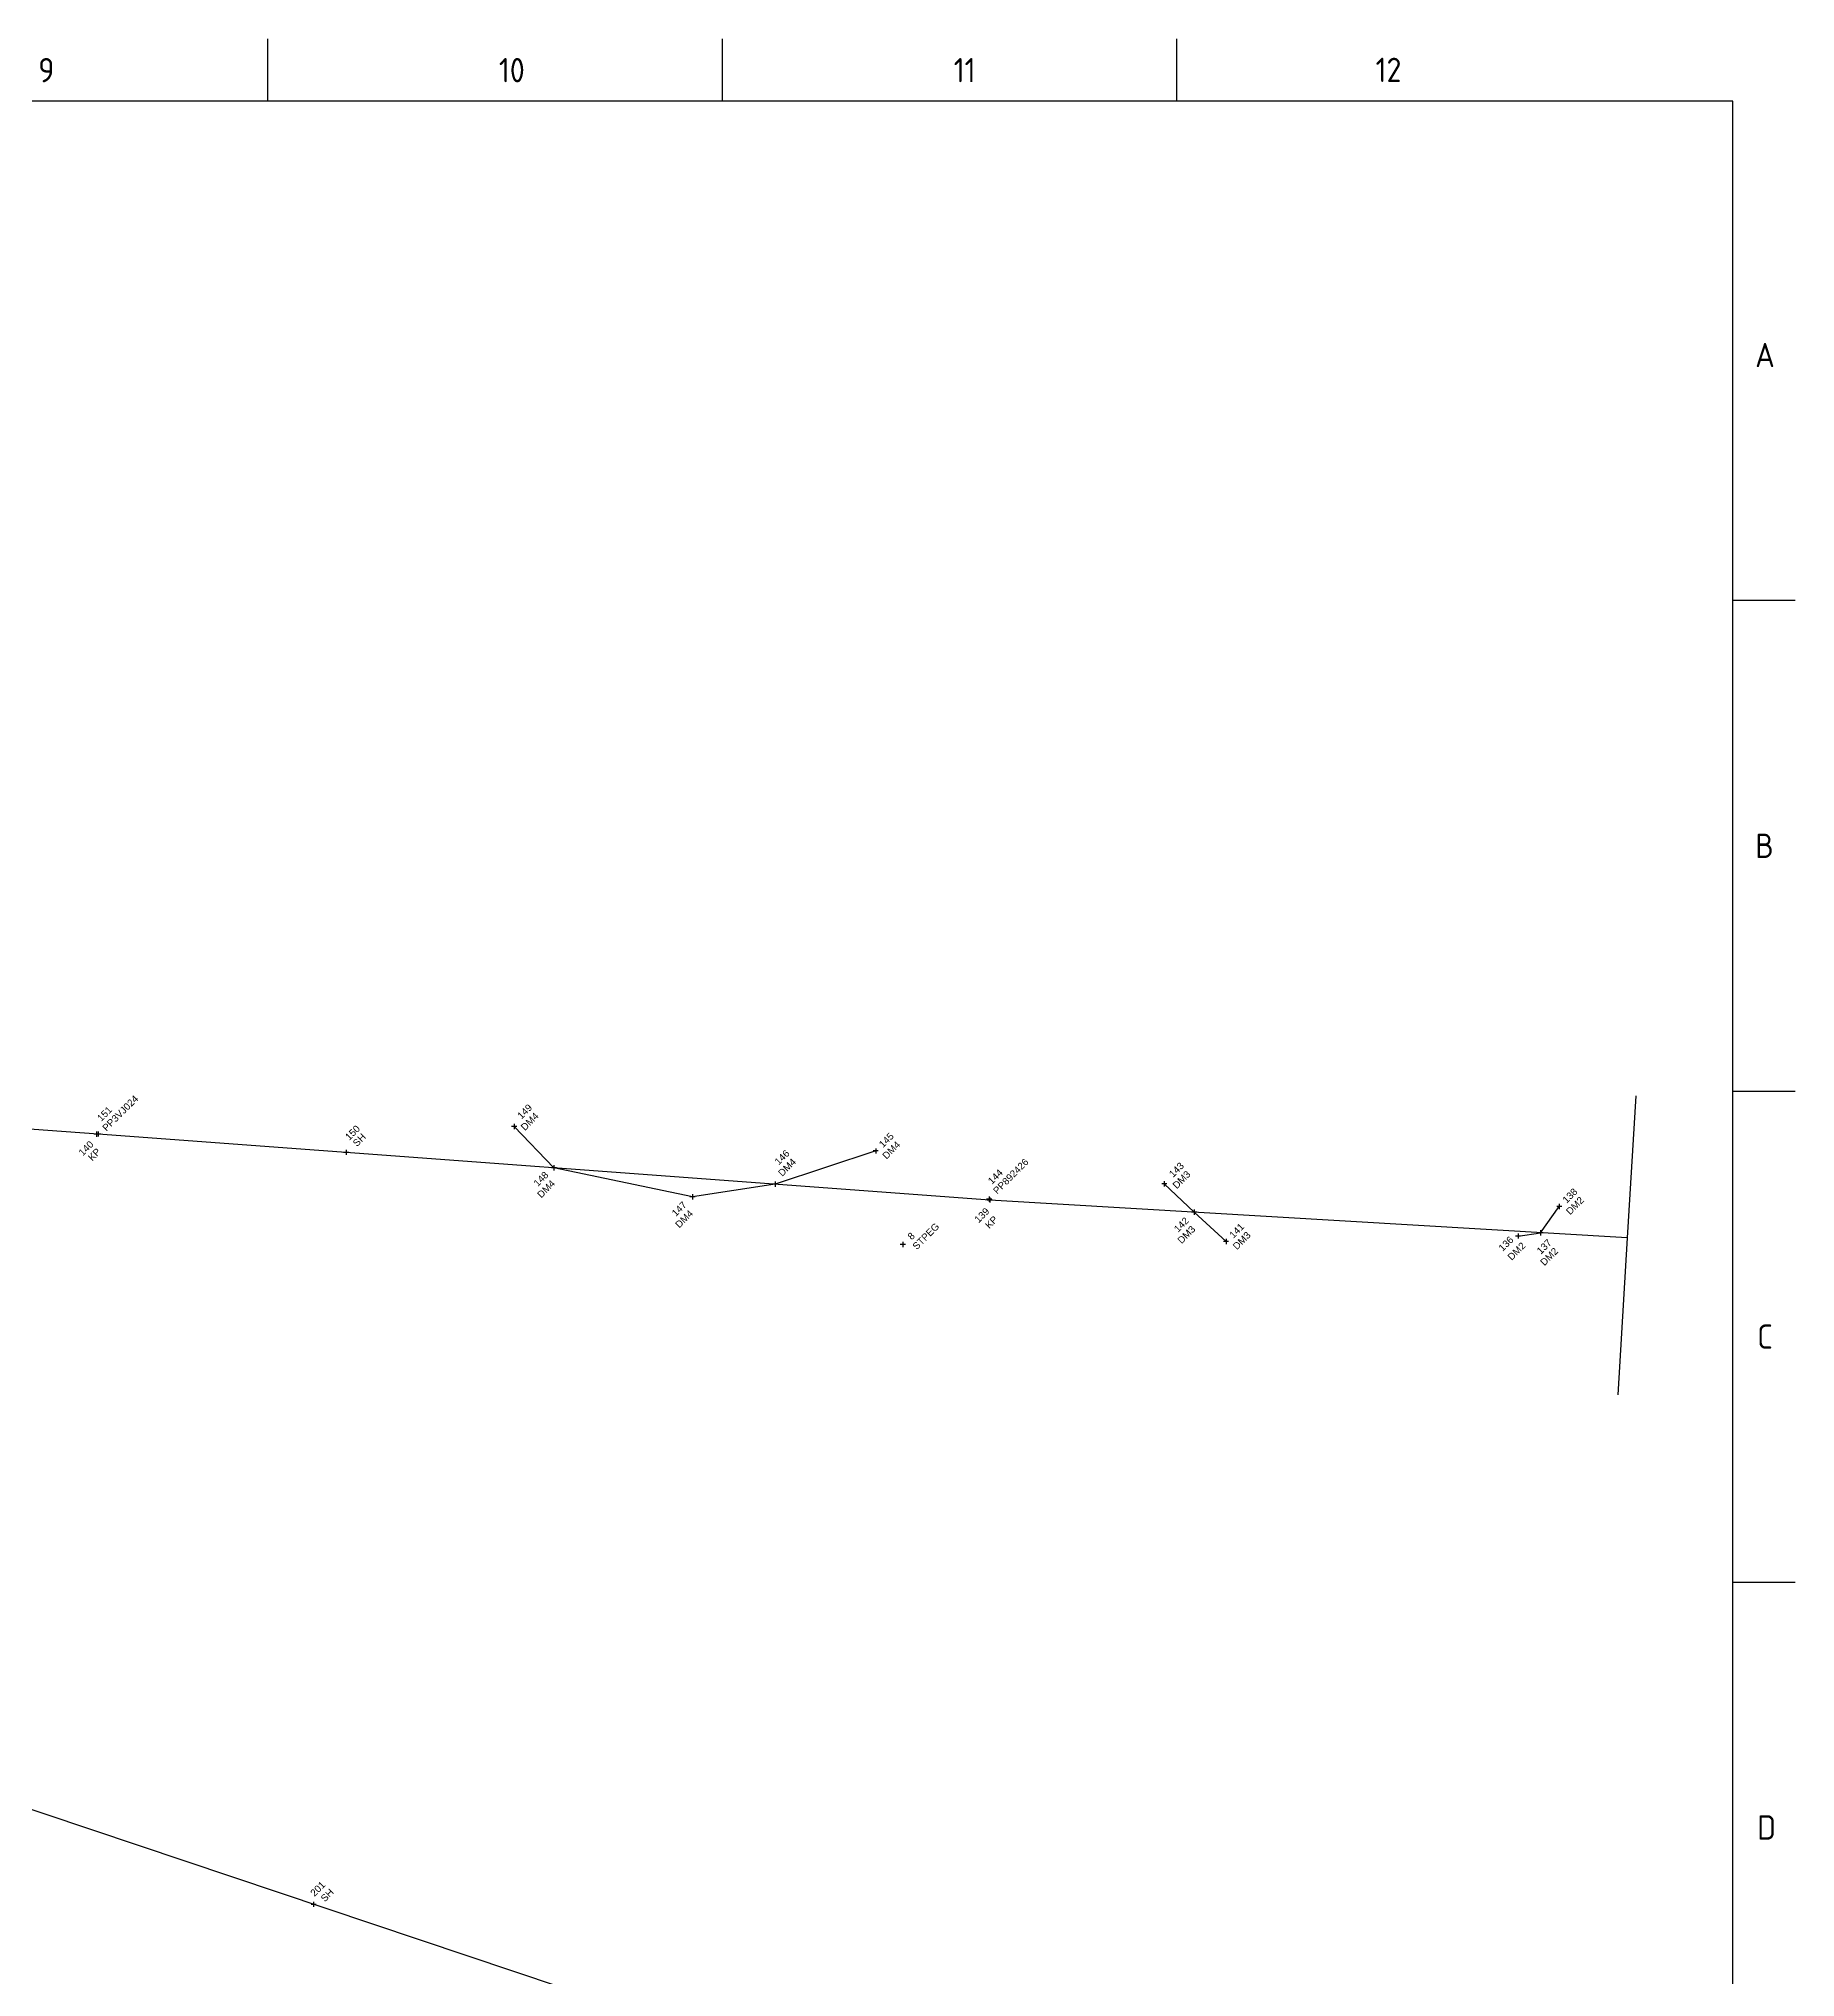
# Paper-space layout 'Survey' of a CAD drawing. Header units: metres, sheet in millimetres. Extents: x -21 to 813, y -3 to 583.
# Drawn here: x 559.6 to 812.8, y 304 to 583.4 of the extents above; entities that cross this region are included whole.
import ezdxf
from ezdxf.enums import TextEntityAlignment as Align

# ---------------------------------------------------------------- set-up
doc = ezdxf.new("R2010")
doc.units = ezdxf.units.M
doc.layers.get('0').update_dxf_attribs({"color": 6})
doc.layers.add('Notes', color=7, linetype='Continuous')
doc.layers.add('SupportsUG_SP_EXT', color=7, linetype='Continuous')
doc.styles.add('ARIAL', font='arial.ttf', dxfattribs={"height": 2})
doc.styles.add('iecISOCP', font='isocp.shx')
doc.styles.get("Standard").update_dxf_attribs({"font": 'arial.ttf'})

# ---------------------------------------------------------------- blocks, each defined once
blk = doc.blocks.new('A1_FRAME_TITLE')
at = {"layer": 'Notes', "linetype": 'Continuous'}
for p, q in [((613.21, 574.39), (613.21, 583.39)), ((678.72, 574.39), (678.72, 583.39)), ((744.23, 574.39), (744.23, 583.39)), ((833.35, 502.43), (824.35, 502.43)), ((824.37, 431.68), (833.35, 431.68)), ((824.35, 360.93), (833.35, 360.93))]:
    blk.add_line(p, q, dxfattribs=at)
at = {"layer": 'Notes', "color": 3, "linetype": 'Continuous'}
blk.add_line((824.37, 5.97), (824.37, 574.39), dxfattribs=at)
at = {"layer": 'Notes', "color": 3, "linetype": 'Continuous', "flags": 128}
blk.add_lwpolyline([(824.37, 574.39), (149.5, 574.39)], dxfattribs=at)
blk.add_attdef('DRAFT_NUM', (29.9, 23.29), '', height=2.5, rotation=90)
at = {"layer": 'Notes', "color": 7, "style": 'iecISOCP'}
for s, p in [('9', (580.11, 577.12)), ('10', (646.5, 577.12)), ('11', (712.06, 577.12)), ('12', (772.87, 577.16)), ('A', (827.58, 536.06)), ('B', (827.58, 465.31)), ('C', (827.87, 394.56)), ('D', (827.87, 323.81))]:
    blk.add_text(s, height=3.5, dxfattribs=at).set_placement(p)
at = {"layer": 'Notes', "color": 7, "style": 'iecISOCP', "flags": 8}
blk.add_attdef('VERSION_NO', text='', height=2.5, rotation=90, dxfattribs=at).set_placement((302.04, 43.81), align=Align.MIDDLE_CENTER)
at = {"layer": 'Notes', "color": 7, "style": 'iecISOCP'}
for tag, p in [('CAP_NO', (513.19, 43.46)), ('IE_NUM', (513.05, 37.81)), ('REF_No_1', (335.24, 32.31)), ('REF_1', (362.52, 32.31)), ('GEN_WO', (441.71, 31.76)), ('HV_SWITCH', (513.46, 32.16)), ('REF_No_2', (335.24, 26.31)), ('REF_2', (362.52, 26.31)), ('OH_WO', (441.71, 25.81)), ('UBD_REF', (513.05, 25.83)), ('REF_No_3', (335.24, 20.31)), ('REF_3', (362.52, 20.31)), ('UG_WO', (441.71, 20.05)), ('GIS_MAP_No', (513.05, 20.04)), ('REF_No_4', (335.24, 14.31)), ('REF_4', (362.52, 14.31)), ('SUB_WO', (441.71, 13.81)), ('HV_OP_DIAG', (513.33, 14.2)), ('LGA', (512.95, 7.78))]:
    blk.add_attdef(tag, p, '', height=2.5, dxfattribs=at)
at = {"layer": 'Notes', "style": 'iecISOCP'}
for tag, p in [('T1', (684.37, 39.47)), ('T2', (684.37, 34.35)), ('T3', (684.37, 28.92)), ('T4', (684.37, 23.66)), ('T5', (684.37, 18.23)), ('T6', (684.37, 12.97))]:
    blk.add_attdef(tag, text='', height=3.5, dxfattribs=at).set_placement(p, align=Align.CENTER)
at = {"layer": 'Notes', "color": 7, "style": 'iecISOCP'}
for tag, p in [('scale', (567.76, 33.27)), ('DRAWN', (567.76, 24.93)), ('DATE', (567.76, 16.88)), ('DESIGN', (605.62, 9.15)), ('CHD', (567.76, 8.37))]:
    blk.add_attdef(tag, text='', height=2.5, dxfattribs=at).set_placement(p, align=Align.CENTER)
at = {"layer": 'Notes', "color": 4, "style": 'iecISOCP'}
blk.add_attdef('NUM', text='', height=7, dxfattribs=at).set_placement((792.37, 20.12), align=Align.MIDDLE_CENTER)
at = {"layer": 'Notes', "color": 1, "style": 'iecISOCP'}
blk.add_attdef('REV', text='', height=5, dxfattribs=at).set_placement((820.05, 17.1), align=Align.CENTER)
at = {"layer": 'Notes', "color": 7, "style": 'iecISOCP'}
for tag, p in [('NS', (790.71, 8.12)), ('SHTS', (805.41, 8.12))]:
    blk.add_attdef(tag, text='', height=2.5, dxfattribs=at).set_placement(p, align=Align.MIDDLE)
at = {"layer": 'Notes', "style": 'iecISOCP'}
blk.add_attdef('ExportID', (9.08, 2.39), '', height=2.5, dxfattribs=at)
at = {"layer": 'Notes', "style": 'iecISOCP', "flags": 1}
for tag, p in [('ProjectType', (14.17, -26.8)), ('ProjectNumber', (23.56, -26.82)), ('DrawingNumber', (35.51, -26.8)), ('ProjectDescription', (47.56, -26.83)), ('ExportDate', (60.28, -26.79)), ('ExportUserName', (69.15, -26.8)), ('DesignerCompanyName', (81.48, -26.79)), ('ExportAreaOfInterest', (97.1, -26.81)), ('GIS_SUCCESS', (112, -26.78)), ('CAD_SUCCESS', (121.79, -26.78)), ('DEPOTCODE', (132.11, -26.88)), ('ExportCategories', (140.08, -26.8)), ('Comments', (154.38, -26.88))]:
    blk.add_attdef(tag, p, '', height=1, dxfattribs=at)

psp = doc.layouts.new('Survey')

# ---------------------------------------------------------------- linework, layer by layer
at = {"layer": 'Notes', "ltscale": 10}
for p, q in [((568.19, 425.51), (401.22, 437.68)), ((696.71, 415.99), (568.19, 425.51)), ((788.6, 410.53), (696.71, 415.99)), ((769.16, 257.52), (507.3, 345.29))]:
    psp.add_line(p, q, dxfattribs=at)
at = {"layer": 'Notes'}
for p, q in [((567.97, 425.86), (567.97, 425.11)), ((568.19, 425.89), (568.19, 425.14)), ((628.14, 426.98), (628.14, 426.23)), ((633.89, 420.65), (628.14, 426.6)), ((603.93, 423.24), (603.93, 422.49)), ((680.26, 423.08), (665.76, 418.29)), ((680.26, 423.45), (680.26, 422.7)), ((633.89, 421.02), (633.89, 420.27)), ((653.85, 416.46), (633.89, 420.65)), ((665.76, 418.29), (653.85, 416.46)), ((653.85, 416.83), (653.85, 416.08)), ((665.76, 418.66), (665.76, 417.91)), ((696.61, 416.49), (696.61, 415.74)), ((696.71, 416.37), (696.71, 415.62)), ((721.86, 418.7), (721.86, 417.95)), ((726.17, 414.24), (721.86, 418.33)), ((726.17, 414.62), (726.17, 413.87)), ((730.76, 410.03), (726.17, 414.24)), ((776.09, 411.27), (778.8, 415.06)), ((778.8, 415.44), (778.8, 414.69)), ((772.85, 410.81), (776.09, 411.27)), ((772.85, 411.19), (772.85, 410.44)), ((776.09, 411.65), (776.09, 410.9)), ((684.16, 409.95), (684.16, 409.2)), ((730.76, 410.4), (730.76, 409.65)), ((599.25, 314.85), (599.25, 314.1))]:
    psp.add_line(p, q, dxfattribs=at)
at = {"layer": 'Notes', "color": 7, "linetype": 'Continuous', "flags": 128}
psp.add_lwpolyline([(789.82, 431), (788.6, 410.53), (787.25, 387.91)], dxfattribs=at)
at = {"layer": 'Notes'}
for points in [[(568.35, 425.49), (567.97, 425.49), (567.6, 425.49)], [(568.56, 425.51), (568.19, 425.51), (567.81, 425.51)], [(628.52, 426.6), (628.14, 426.6), (627.77, 426.6)], [(604.31, 422.87), (603.93, 422.87), (603.56, 422.87)], [(680.64, 423.08), (680.26, 423.08), (679.89, 423.08)], [(634.27, 420.65), (633.89, 420.65), (633.52, 420.65)], [(654.23, 416.46), (653.85, 416.46), (653.48, 416.46)], [(666.14, 418.29), (665.76, 418.29), (665.39, 418.29)], [(722.24, 418.33), (721.86, 418.33), (721.49, 418.33)], [(696.98, 416.12), (696.61, 416.12), (696.23, 416.12)], [(697.08, 415.99), (696.71, 415.99), (696.33, 415.99)], [(726.54, 414.24), (726.17, 414.24), (725.79, 414.24)], [(779.18, 415.06), (778.8, 415.06), (778.43, 415.06)], [(773.22, 410.81), (772.85, 410.81), (772.47, 410.81)], [(776.47, 411.27), (776.09, 411.27), (775.72, 411.27)], [(684.54, 409.57), (684.16, 409.57), (683.79, 409.57)], [(731.13, 410.03), (730.76, 410.03), (730.38, 410.03)], [(599.63, 314.47), (599.25, 314.47), (598.88, 314.47)]]:
    psp.add_lwpolyline(points, dxfattribs=at)

# ---------------------------------------------------------------- block references
at = {"layer": 'SupportsUG_SP_EXT'}
psp.add_blockref('A1_FRAME_TITLE', (-20.55, 0), dxfattribs=at)

# ---------------------------------------------------------------- texts
at = {"layer": 'Notes', "style": 'ARIAL'}
for s, p in [('PP3VJ024', (569.39, 425.83)), ('151', (568.64, 427.25)), ('149', (629.2, 427.58)), ('DM4', (629.7, 425.92)), ('150', (604.38, 424.53)), ('SH', (605.49, 423.62)), ('145', (681.32, 423.46)), ('140', (565.97, 422.28)), ('KP', (567.33, 421.55)), ('146', (666.29, 420.97)), ('DM4', (666.79, 419.32)), ('DM4', (681.82, 421.8)), ('PP892426', (697.78, 416.77)), ('148', (631.55, 417.86)), ('144', (697.03, 418.19)), ('143', (723.14, 419.19)), ('DM3', (723.65, 417.53)), ('DM4', (632.06, 416.2)), ('138', (779.86, 415.45)), ('DM2', (780.36, 413.79)), ('147', (651.46, 413.54)), ('DM4', (651.96, 411.88)), ('139', (695.1, 412.63)), ('KP', (696.63, 411.79)), ('8', (685.45, 410.18)), ('STPEG', (686.17, 408.75)), ('142', (723.85, 411.27)), ('DM3', (724.35, 409.61)), ('141', (731.82, 410.41)), ('DM3', (732.32, 408.75)), ('136', (770.64, 408.52)), ('DM2', (771.94, 407.22)), ('137', (776.14, 408.1)), ('DM2', (776.64, 406.44)), ('201', (599.37, 315.54)), ('SH', (600.86, 314.75))]:
    psp.add_text(s, height=1, rotation=45, dxfattribs=at).set_placement(p)

doc.saveas('drawing.dxf')
